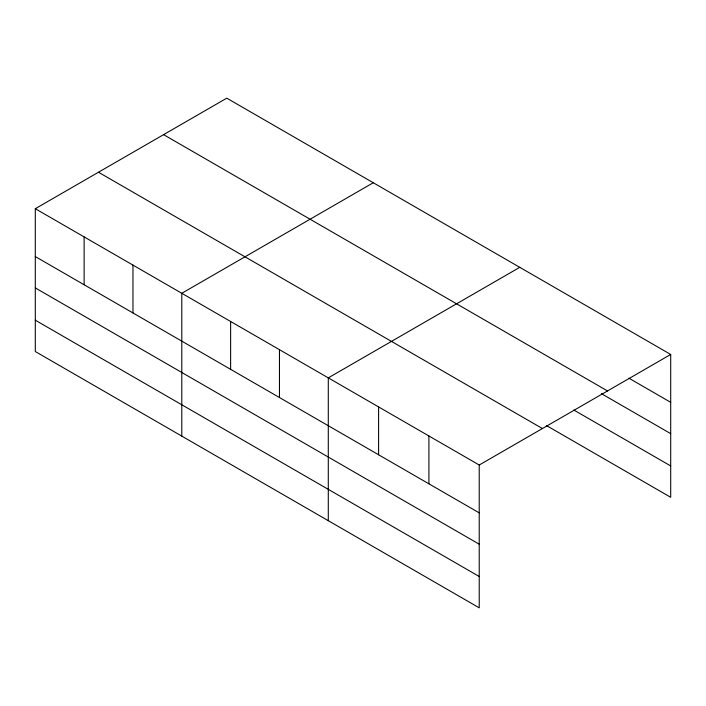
<?xml version="1.0" encoding="UTF-8"?>
<svg xmlns="http://www.w3.org/2000/svg" width="706" height="706" viewBox="0 0 706 706"><rect width="100%" height="100%" fill="white"/><g stroke="black" fill="none" stroke-linecap="round" stroke-linejoin="round"><path stroke-width="1.06" d="M35.3 208.711L479.224 465.016L479.224 607.831L35.3 351.535L35.3 208.711L226.776 98.169L670.7 354.465L670.7 497.289L546.347 425.489M373.271 182.748L181.795 293.29L181.795 436.114M519.766 267.327L328.29 377.869L328.29 520.693M479.224 465.016L670.7 354.465M628.931 378.204L670.7 402.314M163.589 134.652L607.513 390.947M601.406 393.648L670.7 433.66M573.872 410.045L670.7 465.942M98.487 172.238L542.411 428.533M35.3 256.569L479.224 512.865M35.3 287.907L479.224 544.202M35.3 320.197L479.224 576.493M428.913 435.964L428.913 483.813M378.601 406.921L378.601 454.77M279.461 349.682L279.461 397.531M230.624 321.486L230.624 369.335M132.966 265.103L132.966 312.952M84.129 236.907L84.129 284.756"/></g></svg>
